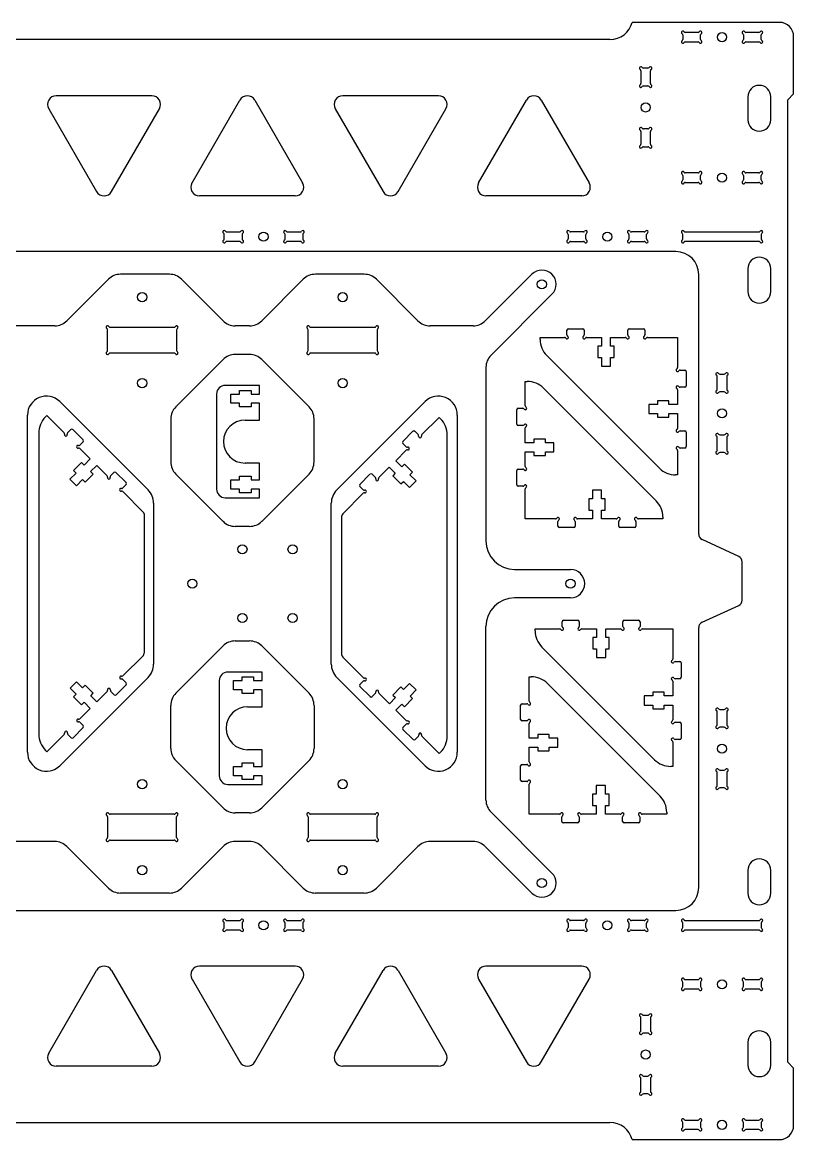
# Model space of a CAD drawing. Extents: x 0 to 1017, y 100 to 755.
# Drawn here: x 747.5 to 1016.7, y 362.9 to 752.9 of the extents above; entities that cross this region are included whole.
import ezdxf

# ---------------------------------------------------------------- set-up
doc = ezdxf.new("R2010")
doc.units = 0
doc.header["$MEASUREMENT"] = 0
doc.layers.add('WHITE', color=7, linetype='Continuous')

# ---------------------------------------------------------------- blocks, each defined once
blk = doc.blocks.new('A$C8085')
at = {"layer": 'WHITE', "linetype": 'Continuous'}
for p, q in [((15.008746, 39.200012), (3, 39.200012)), ((15.008746, 36.200012), (15.008746, 39.200012)), ((0, 36.200012), (0, 3)), ((5.008746, 33), (5.008746, 36.200012)), ((5.008746, 36.200012), (8.008746, 36.200012)), ((8.008746, 36.200012), (8.008746, 37.475006)), ((8.008746, 37.475006), (12.008774, 37.475006)), ((12.008774, 37.475006), (12.008774, 36.200012)), ((12.008774, 36.200012), (15.008746, 36.200012)), ((8.008746, 33), (5.008746, 33)), ((8.008746, 31.725006), (8.008746, 33)), ((12.008774, 31.725006), (8.008746, 31.725006)), ((15.008746, 33), (12.008774, 33)), ((12.008774, 33), (12.008774, 31.725006)), ((15.008746, 27.100006), (15.008746, 33)), ((9.909727, 27.100006), (15.008746, 27.100006)), ((15.008746, 12.100006), (9.909727, 12.100006)), ((15.008746, 6.200012), (15.008746, 12.100006)), ((5.008746, 3), (5.008746, 6.200012)), ((5.008746, 6.200012), (8.008746, 6.200012)), ((8.008746, 6.200012), (8.008746, 7.475006)), ((8.008746, 7.475006), (12.008774, 7.475006)), ((12.008774, 7.475006), (12.008774, 6.200012)), ((12.008774, 6.200012), (15.008746, 6.200012)), ((3, 0), (15.008746, 0)), ((8.008746, 3), (5.008746, 3)), ((8.008746, 1.725006), (8.008746, 3)), ((12.008774, 1.725006), (8.008746, 1.725006)), ((15.008746, 3), (12.008774, 3)), ((12.008774, 3), (12.008774, 1.725006)), ((15.008746, 0), (15.008746, 3))]:
    blk.add_line(p, q, dxfattribs=at)
for centre, radius, start, end in [((3, 36.200012), 3, 90, 180), ((9.909727, 19.600006), 7.5, 90, 270), ((3, 3), 3, 180, 270)]:
    blk.add_arc(centre, radius, start, end, dxfattribs=at)
blk = doc.blocks.new('A$C7774')
at = {"layer": 'WHITE', "linetype": 'Continuous'}
for p, q in [((9.899997, 51.000052), (14.899994, 51.000052)), ((31.099997, 51.000052), (36.099994, 51.000052)), ((0, 47.313709), (0, 48)), ((0, 48), (8.533976, 47.999997)), ((9.4, 48.866026), (9.399997, 50.500052)), ((15.399994, 50.500052), (15.399994, 48.866024)), ((16.266022, 48), (21.399994, 48)), ((21.399994, 48), (21.399994, 45.000028)), ((24.600006, 45.000028), (24.600006, 48)), ((24.600006, 48), (29.733976, 47.999997)), ((30.6, 48.866026), (30.599997, 50.500052)), ((36.599994, 50.500052), (36.599994, 48.866024)), ((37.466023, 48), (48, 48)), ((48, 48), (47.999997, 37.466021)), ((21.399994, 45.000028), (20.125, 45.000028)), ((20.125, 45.000028), (20.125, 41)), ((25.875, 45.000028), (24.600006, 45.000028)), ((25.875, 41), (25.875, 45.000028)), ((41.656855, 2.343144), (2.343146, 41.656855)), ((20.125, 41), (21.399994, 41)), ((21.399994, 41), (21.399994, 38)), ((24.600006, 38), (24.600006, 41)), ((24.600006, 41), (25.875, 41)), ((21.399994, 38), (24.600006, 38)), ((48.866026, 36.599998), (50.500052, 36.600001)), ((51.000052, 36.100001), (51.000052, 31.100003)), ((48, 29.733975), (48, 24.600005)), ((50.500052, 30.600003), (48.866024, 30.600003)), ((41, 24.600005), (38, 24.600005)), ((38, 24.600005), (38, 21.399994)), ((45.000028, 25.874999), (41, 25.874999)), ((41, 25.874999), (41, 24.600005)), ((45.000028, 24.600005), (45.000028, 25.874999)), ((48, 24.600005), (45.000028, 24.600005)), ((38, 21.399994), (41, 21.399994)), ((41, 21.399994), (41, 20.124999)), ((41, 20.124999), (45.000028, 20.124999)), ((45.000028, 20.124999), (45.000028, 21.399994)), ((45.000028, 21.399994), (48, 21.399994)), ((48, 21.399994), (47.999997, 16.266022)), ((48.866026, 15.399998), (50.500052, 15.400001)), ((51.000052, 14.900001), (51.000052, 9.900004)), ((48, 8.533976), (48, 0)), ((50.500052, 9.400004), (48.866024, 9.400004)), ((48, 0), (47.313709, 0))]:
    blk.add_line(p, q, dxfattribs=at)
for centre, radius, start, end in [((9.899997, 50.500052), 0.5, 90, 180), ((14.899994, 50.500052), 0.5, 0, 90), ((31.099997, 50.500052), 0.5, 90, 180), ((36.099994, 50.500052), 0.5, 0, 90), ((8, 47.313709), 8, 180, 224.999997), ((8.533976, 47.499997), 0.5, 30.000198, 90), ((9.4, 48), 0.5, 210.000198, 60), ((9.9, 48.866026), 0.5, 180, 240), ((15.399997, 48), 0.5, 120.000198, 330), ((14.899994, 48.866024), 0.5, 300.000198, 0), ((16.266022, 47.5), 0.5, 90, 150), ((29.733976, 47.499997), 0.5, 30.000198, 90), ((30.6, 48), 0.5, 210.000198, 60), ((31.1, 48.866026), 0.5, 180, 240), ((36.599997, 48), 0.5, 120.000198, 330), ((36.099994, 48.866024), 0.5, 300.000198, 0), ((37.466023, 47.5), 0.5, 90, 150), ((48, 36.599998), 0.5, 120.000198, 330), ((47.499997, 37.466021), 0.5, 300.000198, 0), ((48.866026, 36.099998), 0.5, 90, 150), ((50.500052, 36.100001), 0.5, 0, 90), ((48, 30.6), 0.5, 30.000198, 240), ((47.5, 29.733975), 0.5, 0, 60), ((48.866024, 31.100003), 0.5, 210.000198, 270), ((50.500052, 31.100003), 0.5, 270, 0), ((48, 15.399998), 0.5, 120.000198, 330), ((47.499997, 16.266022), 0.5, 300.000198, 0), ((48.866026, 14.899998), 0.5, 90, 150), ((50.500052, 14.900001), 0.5, 0, 90), ((48, 9.400001), 0.5, 30.000198, 240), ((47.5, 8.533976), 0.5, 0, 60), ((48.866024, 9.900004), 0.5, 210.000198, 270), ((50.500052, 9.900004), 0.5, 270, 0), ((47.313708, 8), 8, 225.000013, 270.000002)]:
    blk.add_arc(centre, radius, start, end, dxfattribs=at)
blk = doc.blocks.new('A$C7813')
at = {"layer": 'WHITE', "linetype": 'Continuous'}
for p, q in [((9.899997, 51.000052), (14.899994, 51.000052)), ((31.099997, 51.000052), (36.099994, 51.000052)), ((0, 47.313709), (0, 48)), ((0, 48), (8.533976, 47.999997)), ((9.4, 48.866026), (9.399997, 50.500052)), ((15.399994, 50.500052), (15.399994, 48.866024)), ((16.266022, 48), (21.399994, 48)), ((21.399994, 48), (21.399994, 45.000028)), ((24.600006, 45.000028), (24.600006, 48)), ((24.600006, 48), (29.733976, 47.999997)), ((30.6, 48.866026), (30.599997, 50.500052)), ((36.599994, 50.500052), (36.599994, 48.866024)), ((37.466023, 48), (48, 48)), ((48, 48), (47.999997, 37.466021)), ((21.399994, 45.000028), (20.125, 45.000028)), ((20.125, 45.000028), (20.125, 41)), ((25.875, 45.000028), (24.600006, 45.000028)), ((25.875, 41), (25.875, 45.000028)), ((41.656855, 2.343144), (2.343146, 41.656855)), ((20.125, 41), (21.399994, 41)), ((21.399994, 41), (21.399994, 38)), ((24.600006, 38), (24.600006, 41)), ((24.600006, 41), (25.875, 41)), ((21.399994, 38), (24.600006, 38)), ((48.866026, 36.599998), (50.500052, 36.600001)), ((51.000052, 36.100001), (51.000052, 31.100003)), ((48, 29.733975), (48, 24.600005)), ((50.500052, 30.600003), (48.866024, 30.600003)), ((41, 24.600005), (38, 24.600005)), ((38, 24.600005), (38, 21.399994)), ((45.000028, 25.874999), (41, 25.874999)), ((41, 25.874999), (41, 24.600005)), ((45.000028, 24.600005), (45.000028, 25.874999)), ((48, 24.600005), (45.000028, 24.600005)), ((38, 21.399994), (41, 21.399994)), ((41, 21.399994), (41, 20.124999)), ((41, 20.124999), (45.000028, 20.124999)), ((45.000028, 20.124999), (45.000028, 21.399994)), ((45.000028, 21.399994), (48, 21.399994)), ((48, 21.399994), (47.999997, 16.266022)), ((48.866026, 15.399998), (50.500052, 15.400001)), ((51.000052, 14.900001), (51.000052, 9.900004)), ((48, 8.533976), (48, 0)), ((50.500052, 9.400004), (48.866024, 9.400004)), ((48, 0), (47.313709, 0))]:
    blk.add_line(p, q, dxfattribs=at)
for centre, radius, start, end in [((9.899997, 50.500052), 0.5, 90, 180), ((14.899994, 50.500052), 0.5, 0, 90), ((31.099997, 50.500052), 0.5, 90, 180), ((36.099994, 50.500052), 0.5, 0, 90), ((8, 47.313709), 8, 180, 224.999997), ((8.533976, 47.499997), 0.5, 30.000198, 90), ((9.4, 48), 0.5, 210.000198, 60), ((9.9, 48.866026), 0.5, 180, 240), ((15.399997, 48), 0.5, 120.000198, 330), ((14.899994, 48.866024), 0.5, 300.000198, 0), ((16.266022, 47.5), 0.5, 90, 150), ((29.733976, 47.499997), 0.5, 30.000198, 90), ((30.6, 48), 0.5, 210.000198, 60), ((31.1, 48.866026), 0.5, 180, 240), ((36.599997, 48), 0.5, 120.000198, 330), ((36.099994, 48.866024), 0.5, 300.000198, 0), ((37.466023, 47.5), 0.5, 90, 150), ((48, 36.599998), 0.5, 120.000198, 330), ((47.499997, 37.466021), 0.5, 300.000198, 0), ((48.866026, 36.099998), 0.5, 90, 150), ((50.500052, 36.100001), 0.5, 0, 90), ((48, 30.6), 0.5, 30.000198, 240), ((47.5, 29.733975), 0.5, 0, 60), ((48.866024, 31.100003), 0.5, 210.000198, 270), ((50.500052, 31.100003), 0.5, 270, 0), ((48, 15.399998), 0.5, 120.000198, 330), ((47.499997, 16.266022), 0.5, 300.000198, 0), ((48.866026, 14.899998), 0.5, 90, 150), ((50.500052, 14.900001), 0.5, 0, 90), ((48, 9.400001), 0.5, 30.000198, 240), ((47.5, 8.533976), 0.5, 0, 60), ((48.866024, 9.900004), 0.5, 210.000198, 270), ((50.500052, 9.900004), 0.5, 270, 0), ((47.313708, 8), 8, 225.000013, 270.000002)]:
    blk.add_arc(centre, radius, start, end, dxfattribs=at)
blk = doc.blocks.new('A$C7911')
at = {"layer": 'WHITE', "linetype": 'Continuous'}
for p, q in [((3.000052, 42.466076), (3.000052, 51.000052)), ((3.000052, 51.000052), (3.686344, 51.000052)), ((9.343197, 48.656908), (48.656907, 9.343197)), ((0, 36.100051), (0, 41.100048)), ((0.5, 41.600048), (2.134029, 41.600048)), ((2.134027, 35.600054), (0.5, 35.600051)), ((3.000052, 29.600058), (3.000055, 34.73403)), ((6.000024, 29.600058), (3.000052, 29.600058)), ((10.000052, 30.875053), (6.000024, 30.875053)), ((6.000024, 30.875053), (6.000024, 29.600058)), ((10.000052, 29.600058), (10.000052, 30.875053)), ((13.000052, 29.600058), (10.000052, 29.600058)), ((13.000052, 26.400047), (13.000052, 29.600058)), ((3.000052, 21.266077), (3.000052, 26.400047)), ((3.000052, 26.400047), (6.000024, 26.400047)), ((6.000024, 26.400047), (6.000024, 25.125053)), ((6.000024, 25.125053), (10.000052, 25.125053)), ((10.000052, 25.125053), (10.000052, 26.400047)), ((10.000052, 26.400047), (13.000052, 26.400047)), ((0, 14.900051), (0, 19.900049)), ((0.5, 20.400049), (2.134029, 20.400049)), ((2.134027, 14.400054), (0.5, 14.400051)), ((3.000052, 3.000052), (3.000055, 13.534031)), ((29.600058, 13.000052), (26.400047, 13.000052)), ((26.400047, 13.000052), (26.400047, 10.000052)), ((29.600058, 10.000052), (29.600058, 13.000052)), ((26.400047, 10.000052), (25.125053, 10.000052)), ((25.125053, 10.000052), (25.125053, 6.000024)), ((30.875053, 10.000052), (29.600058, 10.000052)), ((30.875053, 6.000024), (30.875053, 10.000052)), ((25.125053, 6.000024), (26.400047, 6.000024)), ((26.400047, 6.000024), (26.400047, 3.000052)), ((29.600058, 3.000052), (29.600058, 6.000024)), ((29.600058, 6.000024), (30.875053, 6.000024)), ((13.53403, 3.000052), (3.000052, 3.000052)), ((14.400058, 0.5), (14.400058, 2.134028)), ((19.900056, 0), (14.900058, 0)), ((20.400053, 2.134027), (20.400056, 0.5)), ((26.400047, 3.000052), (21.266076, 3.000055)), ((34.73403, 3.000052), (29.600058, 3.000052)), ((35.600059, 0.5), (35.600059, 2.134028)), ((41.100056, 0), (36.100059, 0)), ((41.600053, 2.134027), (41.600056, 0.5)), ((51.000053, 3.000052), (42.466077, 3.000055)), ((51.000053, 3.686344), (51.000053, 3.000052))]:
    blk.add_line(p, q, dxfattribs=at)
for centre, radius, start, end in [((3.686344, 43.000052), 8, 45.000013, 90.000002), ((0.5, 41.100048), 0.5, 90, 180), ((2.134029, 41.100048), 0.5, 30.000198, 90), ((3.000052, 41.600051), 0.5, 210.000198, 60), ((3.500052, 42.466076), 0.5, 180, 240), ((0.5, 36.100051), 0.5, 180, 270), ((2.134027, 36.100054), 0.5, 270, 330), ((3.000052, 35.600054), 0.5, 300.000198, 150), ((3.500055, 34.73403), 0.5, 120.000198, 180), ((0.5, 19.900049), 0.5, 90, 180), ((2.134029, 19.900049), 0.5, 30.000198, 90), ((3.000052, 20.400052), 0.5, 210.000198, 60), ((3.500052, 21.266077), 0.5, 180, 240), ((0.5, 14.900051), 0.5, 180, 270), ((2.134027, 14.900054), 0.5, 270, 330), ((3.000052, 14.400054), 0.5, 300.000198, 150), ((3.500055, 13.534031), 0.5, 120.000198, 180), ((43.000053, 3.686343), 8, 0, 44.999997), ((13.53403, 3.500052), 0.5, 270, 330), ((14.400055, 3.000052), 0.5, 300.000198, 150), ((14.900058, 2.134028), 0.5, 120.000198, 180), ((14.900058, 0.5), 0.5, 180, 270), ((20.400053, 3.000052), 0.5, 30.000198, 240), ((19.900056, 0.5), 0.5, 270, 0), ((19.900053, 2.134027), 0.5, 0, 60), ((21.266076, 3.500055), 0.5, 210.000198, 270), ((34.73403, 3.500052), 0.5, 270, 330), ((35.600056, 3.000052), 0.5, 300.000198, 150), ((36.100059, 2.134028), 0.5, 120.000198, 180), ((36.100059, 0.5), 0.5, 180, 270), ((41.600053, 3.000052), 0.5, 30.000198, 240), ((41.100056, 0.5), 0.5, 270, 0), ((41.100053, 2.134027), 0.5, 0, 60), ((42.466077, 3.500055), 0.5, 210.000198, 270)]:
    blk.add_arc(centre, radius, start, end, dxfattribs=at)
blk = doc.blocks.new('A$C7764')
at = {"layer": 'WHITE', "linetype": 'Continuous'}
for p, q in [((3.000052, 42.466076), (3.000052, 51.000052)), ((3.000052, 51.000052), (3.686344, 51.000052)), ((9.343197, 48.656908), (48.656907, 9.343197)), ((0, 36.100051), (0, 41.100048)), ((0.5, 41.600048), (2.134029, 41.600048)), ((2.134027, 35.600054), (0.5, 35.600051)), ((3.000052, 29.600058), (3.000055, 34.73403)), ((6.000024, 29.600058), (3.000052, 29.600058)), ((10.000052, 30.875053), (6.000024, 30.875053)), ((6.000024, 30.875053), (6.000024, 29.600058)), ((10.000052, 29.600058), (10.000052, 30.875053)), ((13.000052, 29.600058), (10.000052, 29.600058)), ((13.000052, 26.400047), (13.000052, 29.600058)), ((3.000052, 21.266077), (3.000052, 26.400047)), ((3.000052, 26.400047), (6.000024, 26.400047)), ((6.000024, 26.400047), (6.000024, 25.125053)), ((6.000024, 25.125053), (10.000052, 25.125053)), ((10.000052, 25.125053), (10.000052, 26.400047)), ((10.000052, 26.400047), (13.000052, 26.400047)), ((0, 14.900051), (0, 19.900049)), ((0.5, 20.400049), (2.134029, 20.400049)), ((2.134027, 14.400054), (0.5, 14.400051)), ((3.000052, 3.000052), (3.000055, 13.534031)), ((29.600058, 13.000052), (26.400047, 13.000052)), ((26.400047, 13.000052), (26.400047, 10.000052)), ((29.600058, 10.000052), (29.600058, 13.000052)), ((26.400047, 10.000052), (25.125053, 10.000052)), ((25.125053, 10.000052), (25.125053, 6.000024)), ((30.875053, 10.000052), (29.600058, 10.000052)), ((30.875053, 6.000024), (30.875053, 10.000052)), ((25.125053, 6.000024), (26.400047, 6.000024)), ((26.400047, 6.000024), (26.400047, 3.000052)), ((29.600058, 3.000052), (29.600058, 6.000024)), ((29.600058, 6.000024), (30.875053, 6.000024)), ((13.53403, 3.000052), (3.000052, 3.000052)), ((14.400058, 0.5), (14.400058, 2.134028)), ((19.900056, 0), (14.900058, 0)), ((20.400053, 2.134027), (20.400056, 0.5)), ((26.400047, 3.000052), (21.266076, 3.000055)), ((34.73403, 3.000052), (29.600058, 3.000052)), ((35.600059, 0.5), (35.600059, 2.134028)), ((41.100056, 0), (36.100059, 0)), ((41.600053, 2.134027), (41.600056, 0.5)), ((51.000053, 3.000052), (42.466077, 3.000055)), ((51.000053, 3.686344), (51.000053, 3.000052))]:
    blk.add_line(p, q, dxfattribs=at)
for centre, radius, start, end in [((3.686344, 43.000052), 8, 45.000013, 90.000002), ((0.5, 41.100048), 0.5, 90, 180), ((2.134029, 41.100048), 0.5, 30.000198, 90), ((3.000052, 41.600051), 0.5, 210.000198, 60), ((3.500052, 42.466076), 0.5, 180, 240), ((0.5, 36.100051), 0.5, 180, 270), ((2.134027, 36.100054), 0.5, 270, 330), ((3.000052, 35.600054), 0.5, 300.000198, 150), ((3.500055, 34.73403), 0.5, 120.000198, 180), ((0.5, 19.900049), 0.5, 90, 180), ((2.134029, 19.900049), 0.5, 30.000198, 90), ((3.000052, 20.400052), 0.5, 210.000198, 60), ((3.500052, 21.266077), 0.5, 180, 240), ((0.5, 14.900051), 0.5, 180, 270), ((2.134027, 14.900054), 0.5, 270, 330), ((3.000052, 14.400054), 0.5, 300.000198, 150), ((3.500055, 13.534031), 0.5, 120.000198, 180), ((43.000053, 3.686343), 8, 0, 44.999997), ((13.53403, 3.500052), 0.5, 270, 330), ((14.400055, 3.000052), 0.5, 300.000198, 150), ((14.900058, 2.134028), 0.5, 120.000198, 180), ((14.900058, 0.5), 0.5, 180, 270), ((20.400053, 3.000052), 0.5, 30.000198, 240), ((19.900056, 0.5), 0.5, 270, 0), ((19.900053, 2.134027), 0.5, 0, 60), ((21.266076, 3.500055), 0.5, 210.000198, 270), ((34.73403, 3.500052), 0.5, 270, 330), ((35.600056, 3.000052), 0.5, 300.000198, 150), ((36.100059, 2.134028), 0.5, 120.000198, 180), ((36.100059, 0.5), 0.5, 180, 270), ((41.600053, 3.000052), 0.5, 30.000198, 240), ((41.100056, 0.5), 0.5, 270, 0), ((41.100053, 2.134027), 0.5, 0, 60), ((42.466077, 3.500055), 0.5, 210.000198, 270)]:
    blk.add_arc(centre, radius, start, end, dxfattribs=at)

msp = doc.modelspace()

# ---------------------------------------------------------------- linework, layer by layer
at = {"linetype": 'ByBlock'}
for p, q in [((753.21, 609.53), (753.25, 504.47)), ((895.79, 503.84), (895.76, 608.9)), ((789.99, 581.33), (790.01, 532.69)), ((859.01, 532.04), (859, 580.68)), ((909.29, 481.48), (909.29, 542.05))]:
    msp.add_line(p, q, dxfattribs=at)
for centre, radius, start, end in [((788.99, 581.3), 1, 1.3829, 45), ((860, 580.7), 1, 135, 181.3829), ((919.29, 542.05), 10, 90, 180), ((789.01, 532.67), 1, 315, 1.3829), ((860.01, 532.07), 1, 181.3829, 225)]:
    msp.add_arc(centre, radius, start, end, dxfattribs=at)
at = {"layer": 'WHITE', "linetype": 'Continuous'}
for p, q in [((1011.66, 752.93), (960.31, 752.93)), ((983.29, 749.4), (978.82, 749.4)), ((1004.49, 749.4), (1000.02, 749.4)), ((952.56, 746.93), (669.4, 746.93)), ((977.96, 748.53), (977.96, 746.96)), ((978.82, 746.1), (983.29, 746.1)), ((984.16, 746.96), (984.16, 748.53)), ((999.16, 748.53), (999.16, 746.96)), ((1000.02, 746.1), (1004.49, 746.1)), ((1005.36, 746.96), (1005.36, 748.53)), ((1016.66, 727.93), (1016.66, 747.93)), ((963.36, 736.06), (963.36, 731.59)), ((965.8, 736.93), (964.23, 736.93)), ((966.66, 731.59), (966.66, 736.06)), ((964.23, 730.73), (965.8, 730.73)), ((792.7, 727.28), (759.3, 727.28)), ((806.7, 696.86), (823.4, 725.78)), ((828.59, 725.78), (845.29, 696.86)), ((892.7, 727.28), (859.3, 727.28)), ((906.7, 696.86), (923.4, 725.78)), ((928.59, 725.78), (945.29, 696.86)), ((1000.66, 726.93), (1000.66, 718.93)), ((1008.66, 718.93), (1008.66, 726.93)), ((1014.66, 725.93), (1016.66, 727.93)), ((1014.66, 389.93), (1014.66, 725.93)), ((756.7, 722.78), (773.4, 693.86)), ((778.59, 693.86), (795.3, 722.78)), ((856.7, 722.78), (873.4, 693.86)), ((878.59, 693.86), (895.3, 722.78)), ((963.36, 714.86), (963.36, 710.39)), ((965.8, 715.73), (964.23, 715.73)), ((966.66, 710.39), (966.66, 714.86)), ((964.23, 709.53), (965.8, 709.53)), ((977.96, 699.49), (977.96, 697.92)), ((983.29, 700.36), (978.82, 700.36)), ((984.16, 697.92), (984.16, 699.49)), ((999.16, 699.49), (999.16, 697.92)), ((1004.49, 700.36), (1000.02, 700.36)), ((1005.36, 697.92), (1005.36, 699.49)), ((978.82, 697.06), (983.29, 697.06)), ((1000.02, 697.06), (1004.49, 697.06)), ((842.7, 692.36), (809.29, 692.36)), ((942.7, 692.36), (909.29, 692.36)), ((817.96, 677.32), (817.96, 678.89)), ((818.82, 679.75), (823.29, 679.75)), ((824.16, 678.89), (824.16, 677.32)), ((839.16, 677.32), (839.16, 678.89)), ((840.02, 679.75), (844.49, 679.75)), ((845.36, 678.89), (845.36, 677.32)), ((937.96, 678.89), (937.96, 677.32)), ((943.29, 679.75), (938.82, 679.75)), ((944.16, 677.32), (944.16, 678.89)), ((959.16, 678.89), (959.16, 677.32)), ((964.49, 679.75), (960.02, 679.75)), ((965.36, 677.32), (965.36, 678.89)), ((977.96, 677.32), (977.96, 678.89)), ((978.82, 679.75), (1004.49, 679.75)), ((1005.36, 678.89), (1005.36, 677.32)), ((823.29, 676.45), (818.82, 676.45)), ((844.49, 676.45), (840.02, 676.45)), ((938.82, 676.45), (943.29, 676.45)), ((960.02, 676.45), (964.49, 676.45)), ((1004.49, 676.45), (978.82, 676.45)), ((975.55, 672.93), (704.66, 672.93)), ((1000.66, 666.93), (1000.66, 658.93)), ((1008.66, 658.93), (1008.66, 666.93)), ((777.53, 663.24), (763.05, 648.75)), ((798.8, 665), (781.77, 665)), ((817.53, 648.75), (803.05, 663.24)), ((845.53, 663.24), (831.05, 648.75)), ((866.8, 665), (849.77, 665)), ((885.53, 648.75), (871.05, 663.24)), ((909.05, 648.75), (925.29, 665)), ((983.53, 574.26), (983.53, 664.93)), ((932.29, 658), (911.05, 636.75)), ((758.8, 647), (743.77, 647)), ((777.24, 638.36), (777.24, 645.63)), ((778.1, 646.5), (800.47, 646.5)), ((801.34, 645.63), (801.34, 638.36)), ((826.8, 647), (821.77, 647)), ((847.24, 638.36), (847.24, 645.63)), ((848.1, 646.5), (870.47, 646.5)), ((871.34, 645.63), (871.34, 638.36)), ((904.8, 647), (889.77, 647)), ((800.47, 637.5), (778.1, 637.5)), ((826.8, 637), (821.77, 637)), ((870.47, 637.5), (848.1, 637.5)), ((817.53, 635.24), (801.05, 618.75)), ((847.53, 618.75), (831.05, 635.24)), ((909.29, 632.51), (909.29, 571.95)), ((990.01, 624.82), (990.01, 629.29)), ((990.87, 630.15), (992.44, 630.15)), ((993.31, 629.29), (993.31, 624.82)), ((760.56, 620.53), (791.36, 589.73)), ((857.22, 589.73), (888.02, 620.53)), ((992.44, 623.95), (990.87, 623.95)), ((749.29, 498.13), (749.29, 615.86)), ((755.56, 615.18), (756.04, 615.67)), ((756.04, 615.67), (762.08, 609.63)), ((799.29, 614.51), (799.29, 599.48)), ((849.29, 599.48), (849.29, 614.51)), ((886.89, 609.01), (892.93, 615.05)), ((892.93, 615.05), (893.41, 614.56)), ((899.29, 615.86), (899.29, 498.13)), ((763.3, 609.63), (764.46, 610.79)), ((765.16, 610.79), (768.7, 607.25)), ((880.27, 606.63), (883.8, 610.17)), ((884.51, 610.17), (885.67, 609.01)), ((990.87, 608.95), (992.44, 608.95)), ((768.7, 606.55), (767.54, 605.39)), ((881.42, 604.77), (880.27, 605.92)), ((990.01, 603.62), (990.01, 608.09)), ((993.31, 608.09), (993.31, 603.62)), ((767.54, 604.17), (771.17, 600.54)), ((877.79, 599.91), (881.42, 603.54)), ((992.44, 602.75), (990.87, 602.75)), ((768.15, 599.32), (765.32, 596.49)), ((769.05, 598.41), (768.15, 599.32)), ((771.17, 600.54), (769.05, 598.41)), ((771.32, 596.15), (773.44, 598.27)), ((773.44, 598.27), (777.07, 594.64)), ((871.9, 594.02), (875.53, 597.65)), ((875.53, 597.65), (877.65, 595.53)), ((879.92, 597.79), (877.79, 599.91)), ((880.82, 598.69), (879.92, 597.79)), ((883.65, 595.86), (880.82, 598.69)), ((766.23, 595.59), (764.1, 593.46)), ((764.1, 593.46), (766.37, 591.2)), ((765.32, 596.49), (766.23, 595.59)), ((766.37, 591.2), (768.49, 593.32)), ((768.49, 593.32), (769.39, 592.42)), ((769.39, 592.42), (772.22, 595.25)), ((772.22, 595.25), (771.32, 596.15)), ((778.29, 594.64), (779.45, 595.8)), ((780.16, 595.8), (783.69, 592.26)), ((817.53, 578.75), (801.05, 595.24)), ((847.53, 595.24), (831.05, 578.75)), ((865.28, 591.64), (868.81, 595.18)), ((869.52, 595.18), (870.68, 594.02)), ((877.65, 595.53), (876.75, 594.63)), ((876.75, 594.63), (879.58, 591.8)), ((882.6, 590.58), (884.87, 592.84)), ((882.74, 594.96), (883.65, 595.86)), ((884.87, 592.84), (882.74, 594.96)), ((783.69, 591.56), (782.54, 590.4)), ((782.54, 589.18), (789.7, 582.01)), ((866.43, 589.78), (865.28, 590.93)), ((879.58, 591.8), (880.48, 592.7)), ((880.48, 592.7), (882.6, 590.58)), ((793.29, 585.06), (793.29, 528.93)), ((855.29, 528.93), (855.29, 585.06)), ((859.29, 581.41), (866.43, 588.55)), ((826.8, 577), (821.77, 577)), ((997.5, 566.47), (984.69, 572.44)), ((919.29, 561.95), (938.79, 561.95)), ((998.66, 551.21), (998.66, 564.65)), ((938.79, 552.05), (919.29, 552.05)), ((984.7, 543.52), (997.49, 549.39)), ((983.53, 450.93), (983.53, 541.7)), ((801.05, 518.75), (817.53, 535.24)), ((821.77, 537), (826.8, 537)), ((831.05, 535.24), (847.53, 518.75)), ((789.72, 531.96), (782.57, 524.82)), ((866.47, 524.19), (859.3, 531.36)), ((791.36, 524.26), (760.56, 493.46)), ((766.4, 522.79), (764.14, 520.53)), ((768.52, 520.67), (766.4, 522.79)), ((782.57, 523.59), (783.73, 522.44)), ((888.02, 493.46), (857.22, 524.26)), ((865.31, 521.81), (866.47, 522.97)), ((764.14, 520.53), (766.26, 518.41)), ((769.42, 521.57), (768.52, 520.67)), ((772.25, 518.74), (769.42, 521.57)), ((771.35, 517.84), (772.25, 518.74)), ((777.1, 519.35), (773.47, 515.72)), ((779.48, 518.19), (778.33, 519.35)), ((783.73, 521.73), (780.19, 518.19)), ((868.85, 517.57), (865.31, 521.11)), ((870.71, 518.73), (869.56, 517.57)), ((875.57, 515.1), (871.94, 518.73)), ((879.62, 520.95), (876.79, 518.12)), ((880.52, 520.05), (879.62, 520.95)), ((882.64, 522.17), (880.52, 520.05)), ((884.9, 519.9), (882.64, 522.17)), ((882.78, 517.78), (884.9, 519.9)), ((766.26, 518.41), (765.36, 517.5)), ((765.36, 517.5), (768.19, 514.68)), ((768.19, 514.68), (769.09, 515.58)), ((769.09, 515.58), (771.21, 513.46)), ((773.47, 515.72), (771.35, 517.84)), ((877.69, 517.22), (875.57, 515.1)), ((876.79, 518.12), (877.69, 517.22)), ((877.83, 512.83), (879.95, 514.95)), ((879.95, 514.95), (880.85, 514.05)), ((880.85, 514.05), (883.68, 516.88)), ((883.68, 516.88), (882.78, 517.78)), ((771.21, 513.46), (767.58, 509.83)), ((799.29, 499.48), (799.29, 514.51)), ((849.29, 514.51), (849.29, 499.48)), ((881.46, 509.2), (877.83, 512.83)), ((990.01, 507.77), (990.01, 512.24)), ((990.87, 513.1), (992.44, 513.1)), ((993.31, 512.24), (993.31, 507.77)), ((767.58, 508.6), (768.74, 507.45)), ((880.3, 506.82), (881.46, 507.98)), ((762.11, 504.36), (756.08, 498.32)), ((764.49, 503.2), (763.34, 504.36)), ((768.74, 506.74), (765.2, 503.2)), ((883.84, 502.58), (880.3, 506.12)), ((885.7, 503.74), (884.55, 502.58)), ((892.96, 497.7), (886.93, 503.74)), ((992.44, 506.9), (990.87, 506.9)), ((756.08, 498.32), (755.59, 498.81)), ((893.45, 498.19), (892.96, 497.7)), ((817.53, 478.75), (801.05, 495.24)), ((847.53, 495.24), (831.05, 478.75)), ((990.87, 491.9), (992.44, 491.9)), ((990.01, 486.57), (990.01, 491.04)), ((993.31, 491.04), (993.31, 486.57)), ((992.44, 485.7), (990.87, 485.7)), ((800.47, 476.5), (778.1, 476.5)), ((826.8, 477), (821.77, 477)), ((870.47, 476.5), (848.1, 476.5)), ((911.05, 477.24), (932.29, 456)), ((777.24, 475.63), (777.24, 468.36)), ((801.34, 468.36), (801.34, 475.63)), ((847.24, 475.63), (847.24, 468.36)), ((871.34, 468.36), (871.34, 475.63)), ((758.8, 467), (743.77, 467)), ((777.53, 450.75), (763.05, 465.24)), ((778.1, 467.5), (800.47, 467.5)), ((817.53, 465.24), (803.05, 450.75)), ((826.8, 467), (821.77, 467)), ((845.53, 450.75), (831.05, 465.24)), ((848.1, 467.5), (870.47, 467.5)), ((885.53, 465.24), (871.05, 450.75)), ((904.8, 467), (889.77, 467)), ((925.29, 449), (909.05, 465.24)), ((1000.66, 456.93), (1000.66, 448.93)), ((1008.66, 448.93), (1008.66, 456.93)), ((798.8, 449), (781.77, 449)), ((866.8, 449), (849.77, 449)), ((704.66, 442.93), (975.55, 442.93)), ((817.96, 436.97), (817.96, 438.54)), ((818.82, 439.4), (823.29, 439.4)), ((824.16, 438.54), (824.16, 436.97)), ((839.16, 436.97), (839.16, 438.54)), ((840.02, 439.4), (844.49, 439.4)), ((845.36, 438.54), (845.36, 436.97)), ((937.96, 438.54), (937.96, 436.97)), ((943.29, 439.4), (938.82, 439.4)), ((944.16, 436.97), (944.16, 438.54)), ((959.16, 438.54), (959.16, 436.97)), ((964.49, 439.4), (960.02, 439.4)), ((965.36, 436.97), (965.36, 438.54)), ((977.96, 436.97), (977.96, 438.54)), ((978.82, 439.4), (1004.49, 439.4)), ((1005.36, 438.54), (1005.36, 436.97)), ((823.29, 436.1), (818.82, 436.1)), ((844.49, 436.1), (840.02, 436.1)), ((938.82, 436.1), (943.29, 436.1)), ((960.02, 436.1), (964.49, 436.1)), ((1004.49, 436.1), (978.82, 436.1)), ((756.7, 393.07), (773.4, 422)), ((778.59, 422), (795.3, 393.07)), ((842.7, 423.5), (809.29, 423.5)), ((856.7, 393.07), (873.4, 422)), ((878.59, 422), (895.3, 393.07)), ((942.7, 423.5), (909.29, 423.5)), ((806.7, 419), (823.4, 390.07)), ((828.59, 390.07), (845.29, 419)), ((906.7, 419), (923.4, 390.07)), ((928.59, 390.07), (945.29, 419)), ((977.96, 416.36), (977.96, 417.93)), ((978.82, 418.8), (983.29, 418.8)), ((984.16, 417.93), (984.16, 416.36)), ((999.16, 416.36), (999.16, 417.93)), ((1000.02, 418.8), (1004.49, 418.8)), ((1005.36, 417.93), (1005.36, 416.36)), ((983.29, 415.5), (978.82, 415.5)), ((1004.49, 415.5), (1000.02, 415.5)), ((964.23, 406.33), (965.8, 406.33)), ((963.36, 400.99), (963.36, 405.46)), ((966.66, 405.46), (966.66, 400.99)), ((965.8, 400.13), (964.23, 400.13)), ((1000.66, 396.93), (1000.66, 388.93)), ((1008.66, 388.93), (1008.66, 396.93)), ((792.7, 388.57), (759.3, 388.57)), ((892.7, 388.57), (859.3, 388.57)), ((1016.66, 387.93), (1014.66, 389.93)), ((1016.66, 367.93), (1016.66, 387.93)), ((963.36, 379.79), (963.36, 384.26)), ((964.23, 385.13), (965.8, 385.13)), ((966.66, 384.26), (966.66, 379.79)), ((965.8, 378.93), (964.23, 378.93)), ((669.4, 368.93), (952.56, 368.93)), ((977.96, 367.32), (977.96, 368.89)), ((978.82, 369.76), (983.29, 369.76)), ((984.16, 368.89), (984.16, 367.32)), ((999.16, 367.32), (999.16, 368.89)), ((1000.02, 369.76), (1004.49, 369.76)), ((1005.36, 368.89), (1005.36, 367.32)), ((960.31, 362.93), (1011.66, 362.93)), ((983.29, 366.46), (978.82, 366.46)), ((1004.49, 366.46), (1000.02, 366.46))]:
    msp.add_line(p, q, dxfattribs=at)
for centre in [(991.66, 747.75), (965.01, 723.23), (991.66, 698.71), (831.66, 678.1), (951.66, 678.1), (928.79, 661.5), (789.29, 657), (859.29, 657), (789.29, 627), (859.29, 627), (991.66, 616.45), (824.29, 569), (841.79, 569), (806.79, 557), (938.79, 557), (824.29, 545), (841.79, 545), (991.66, 499.4), (789.29, 487), (859.29, 487), (789.29, 457), (859.29, 457), (928.79, 452.5), (831.66, 437.75), (951.66, 437.75), (991.66, 417.15), (965.01, 392.63), (991.66, 368.11)]:
    msp.add_circle(centre, 1.6, dxfattribs=at)
for centre, radius, start, end in [((952.56, 754.93), 8, 270, 345.5224), ((1011.66, 747.93), 5, 360, 90), ((977.96, 749.4), 0.5, 30, 239.9998), ((977.46, 748.53), 0.5, 0, 59.9998), ((978.82, 749.9), 0.5, 210, 270), ((983.29, 749.9), 0.5, 270, 329.9998), ((984.16, 749.4), 0.5, 300, 149.9998), ((984.66, 748.53), 0.5, 120, 180), ((999.16, 749.4), 0.5, 30, 239.9998), ((998.66, 748.53), 0.5, 0, 59.9998), ((1000.02, 749.9), 0.5, 210, 270), ((1004.49, 749.9), 0.5, 270, 329.9998), ((1005.36, 749.4), 0.5, 300, 149.9998), ((1005.86, 748.53), 0.5, 120, 180), ((977.96, 746.1), 0.5, 120, 329.9998), ((977.46, 746.96), 0.5, 300, 0), ((978.82, 745.6), 0.5, 90, 149.9998), ((983.29, 745.6), 0.5, 30, 90), ((984.16, 746.1), 0.5, 210, 59.9998), ((984.66, 746.96), 0.5, 180, 239.9998), ((999.16, 746.1), 0.5, 120, 329.9998), ((998.66, 746.96), 0.5, 300, 0), ((1000.02, 745.6), 0.5, 90, 149.9998), ((1004.49, 745.6), 0.5, 30, 90), ((1005.36, 746.1), 0.5, 210, 59.9998), ((1005.86, 746.96), 0.5, 180, 239.9998), ((963.36, 736.93), 0.5, 30, 239.9998), ((964.23, 737.43), 0.5, 210, 270), ((965.8, 737.43), 0.5, 270, 329.9998), ((966.66, 736.93), 0.5, 300, 149.9998), ((962.86, 736.06), 0.5, 0, 59.9998), ((967.16, 736.06), 0.5, 120, 180), ((963.36, 730.73), 0.5, 120, 329.9998), ((962.86, 731.59), 0.5, 300, 0), ((964.23, 730.23), 0.5, 90, 149.9998), ((965.8, 730.23), 0.5, 30, 90), ((966.66, 730.73), 0.5, 210, 59.9998), ((967.16, 731.59), 0.5, 180, 239.9998), ((1004.66, 726.93), 4, 360, 180), ((759.3, 724.28), 3, 90, 210), ((792.7, 724.28), 3, 330, 90), ((826, 724.28), 3, 30, 150), ((859.3, 724.28), 3, 90, 210), ((892.7, 724.28), 3, 330, 90), ((926, 724.28), 3, 30, 150), ((1004.66, 718.93), 4, 180, 360), ((963.36, 715.73), 0.5, 30, 239.9998), ((962.86, 714.86), 0.5, 0, 59.9998), ((964.23, 716.23), 0.5, 210, 270), ((965.8, 716.23), 0.5, 270, 329.9998), ((966.66, 715.73), 0.5, 300, 149.9998), ((967.16, 714.86), 0.5, 120, 180), ((963.36, 709.53), 0.5, 120, 329.9998), ((962.86, 710.39), 0.5, 300, 0), ((966.66, 709.53), 0.5, 210, 59.9998), ((967.16, 710.39), 0.5, 180, 239.9998), ((964.23, 709.03), 0.5, 90, 149.9998), ((965.8, 709.03), 0.5, 30, 90), ((977.96, 700.36), 0.5, 30, 239.9998), ((977.46, 699.49), 0.5, 0, 59.9998), ((978.82, 700.86), 0.5, 210, 270), ((983.29, 700.86), 0.5, 270, 329.9998), ((984.16, 700.36), 0.5, 300, 149.9998), ((984.66, 699.49), 0.5, 120, 180), ((999.16, 700.36), 0.5, 30, 239.9998), ((998.66, 699.49), 0.5, 0, 59.9998), ((1000.02, 700.86), 0.5, 210, 270), ((1004.49, 700.86), 0.5, 270, 329.9998), ((1005.36, 700.36), 0.5, 300, 149.9998), ((1005.86, 699.49), 0.5, 120, 180), ((809.29, 695.36), 3, 150, 270), ((842.7, 695.36), 3, 270, 30), ((909.29, 695.36), 3, 150, 270), ((942.7, 695.36), 3, 270, 30), ((977.96, 697.06), 0.5, 120, 329.9998), ((977.46, 697.92), 0.5, 300, 0), ((978.82, 696.56), 0.5, 90, 149.9998), ((983.29, 696.56), 0.5, 30, 90), ((984.16, 697.06), 0.5, 210, 59.9998), ((984.66, 697.92), 0.5, 180, 239.9998), ((999.16, 697.06), 0.5, 120, 329.9998), ((998.66, 697.92), 0.5, 300, 0), ((1000.02, 696.56), 0.5, 90, 149.9998), ((1004.49, 696.56), 0.5, 30, 90), ((1005.36, 697.06), 0.5, 210, 59.9998), ((1005.86, 697.92), 0.5, 180, 239.9998), ((776, 695.36), 3, 210, 330), ((876, 695.36), 3, 210, 330), ((817.96, 679.75), 0.5, 30.0002, 240), ((817.46, 678.89), 0.5, 0, 60), ((818.82, 680.25), 0.5, 210.0002, 270), ((823.29, 680.25), 0.5, 270, 330), ((824.16, 679.75), 0.5, 300.0002, 150), ((824.66, 678.89), 0.5, 120.0002, 180), ((839.16, 679.75), 0.5, 30.0002, 240), ((838.66, 678.89), 0.5, 0, 60), ((840.02, 680.25), 0.5, 210.0002, 270), ((844.49, 680.25), 0.5, 270, 330), ((845.36, 679.75), 0.5, 300.0002, 150), ((845.86, 678.89), 0.5, 120.0002, 180), ((937.96, 679.75), 0.5, 30, 239.9998), ((937.46, 678.89), 0.5, 0, 59.9998), ((938.82, 680.25), 0.5, 210, 270), ((943.29, 680.25), 0.5, 270, 329.9998), ((944.16, 679.75), 0.5, 300, 149.9998), ((944.66, 678.89), 0.5, 120, 180), ((959.16, 679.75), 0.5, 30, 239.9998), ((958.66, 678.89), 0.5, 0, 59.9998), ((960.02, 680.25), 0.5, 210, 270), ((964.49, 680.25), 0.5, 270, 329.9998), ((965.36, 679.75), 0.5, 300, 149.9998), ((965.86, 678.89), 0.5, 120, 180), ((977.96, 679.75), 0.5, 30.0002, 240), ((977.46, 678.89), 0.5, 0, 60), ((978.82, 680.25), 0.5, 210.0002, 270), ((1004.49, 680.25), 0.5, 270, 330), ((1005.36, 679.75), 0.5, 300.0002, 150), ((1005.86, 678.89), 0.5, 120.0002, 180), ((817.96, 676.45), 0.5, 120.0002, 330), ((817.46, 677.32), 0.5, 300.0002, 0), ((818.82, 675.95), 0.5, 90, 150), ((823.29, 675.95), 0.5, 30.0002, 90), ((824.16, 676.45), 0.5, 210.0002, 60), ((824.66, 677.32), 0.5, 180, 240), ((839.16, 676.45), 0.5, 120.0002, 330), ((838.66, 677.32), 0.5, 300.0002, 0), ((840.02, 675.95), 0.5, 90, 150), ((844.49, 675.95), 0.5, 30.0002, 90), ((845.36, 676.45), 0.5, 210.0002, 60), ((845.86, 677.32), 0.5, 180, 240), ((937.96, 676.45), 0.5, 120, 329.9998), ((937.46, 677.32), 0.5, 300, 0), ((938.82, 675.95), 0.5, 90, 149.9998), ((943.29, 675.95), 0.5, 30, 90), ((944.16, 676.45), 0.5, 210, 59.9998), ((944.66, 677.32), 0.5, 180, 239.9998), ((959.16, 676.45), 0.5, 120, 329.9998), ((958.66, 677.32), 0.5, 300, 0), ((960.02, 675.95), 0.5, 90, 149.9998), ((964.49, 675.95), 0.5, 30, 90), ((965.36, 676.45), 0.5, 210, 59.9998), ((965.86, 677.32), 0.5, 180, 239.9998), ((977.96, 676.45), 0.5, 120.0002, 330), ((977.46, 677.32), 0.5, 300.0002, 0), ((978.82, 675.95), 0.5, 90, 150), ((1004.49, 675.95), 0.5, 30.0002, 90), ((1005.36, 676.45), 0.5, 210.0002, 60), ((1005.86, 677.32), 0.5, 180, 240), ((975.53, 664.93), 8, 359.9998, 89.8625), ((1004.66, 666.93), 4, 360, 180), ((781.77, 659), 6, 90, 134.9999), ((798.8, 659), 6, 45, 89.9999), ((849.77, 659), 6, 90, 134.9999), ((866.8, 659), 6, 45, 89.9999), ((928.79, 661.5), 4.95, 315.0001, 134.9999), ((1004.66, 658.93), 4, 180, 360), ((758.8, 653), 6, 269.9999, 314.9999), ((821.77, 653), 6, 225, 270), ((826.8, 653), 6, 270, 314.9999), ((889.77, 653), 6, 225, 270), ((904.8, 653), 6, 270, 315), ((777.24, 646.5), 0.5, 30.0002, 240), ((776.74, 645.63), 0.5, 360, 60), ((778.1, 647), 0.5, 210.0002, 270), ((800.47, 647), 0.5, 270, 329.9998), ((801.34, 646.5), 0.5, 300, 149.9998), ((801.84, 645.63), 0.5, 120, 180), ((847.24, 646.5), 0.5, 30.0002, 240), ((846.74, 645.63), 0.5, 360, 60), ((848.1, 647), 0.5, 210.0002, 270), ((870.47, 647), 0.5, 270, 329.9998), ((871.34, 646.5), 0.5, 300, 149.9998), ((871.84, 645.63), 0.5, 120, 180), ((777.24, 637.5), 0.5, 120.0002, 330), ((776.74, 638.36), 0.5, 300.0002, 360), ((778.1, 637), 0.5, 90, 150), ((800.47, 637), 0.5, 30, 90), ((801.34, 637.5), 0.5, 210, 59.9998), ((801.84, 638.36), 0.5, 180, 239.9998), ((821.77, 631), 6, 90, 135), ((826.8, 631), 6, 44.9999, 90), ((847.24, 637.5), 0.5, 120.0002, 330), ((846.74, 638.36), 0.5, 300.0002, 360), ((848.1, 637), 0.5, 90, 150), ((870.47, 637), 0.5, 30, 90), ((871.34, 637.5), 0.5, 210, 59.9998), ((871.84, 638.36), 0.5, 180, 239.9998), ((915.29, 632.51), 6, 135, 180), ((990.01, 630.15), 0.5, 30.0002, 240), ((989.51, 629.29), 0.5, 0, 60), ((990.87, 630.65), 0.5, 210.0002, 270), ((992.44, 630.65), 0.5, 270, 330), ((993.31, 630.15), 0.5, 300.0002, 150), ((993.81, 629.29), 0.5, 120.0002, 180), ((990.01, 623.95), 0.5, 120.0002, 330), ((989.51, 624.82), 0.5, 300.0002, 0), ((993.31, 623.95), 0.5, 210.0002, 60), ((993.81, 624.82), 0.5, 180, 240), ((755.89, 615.86), 6.6, 45, 180), ((892.69, 615.86), 6.6, 0, 135), ((990.87, 623.45), 0.5, 90, 150), ((992.44, 623.45), 0.5, 30.0002, 90), ((805.29, 614.51), 6, 135, 179.9999), ((843.29, 614.51), 6, 360, 45), ((761.21, 609.53), 8, 135, 180), ((887.76, 608.9), 8, 0, 45), ((761.72, 609.28), 0.5, 345.0002, 45), ((762.69, 609.02), 0.5, 165.0002, 15), ((763.66, 609.28), 0.5, 135, 195), ((764.81, 610.44), 0.5, 45, 135), ((884.16, 609.81), 0.5, 45, 135), ((885.31, 608.66), 0.5, 345.0002, 45), ((886.28, 608.4), 0.5, 165.0002, 15), ((887.25, 608.66), 0.5, 135, 195), ((990.01, 608.95), 0.5, 30.0002, 240), ((989.51, 608.09), 0.5, 0, 60), ((990.87, 609.45), 0.5, 210.0002, 270), ((992.44, 609.45), 0.5, 270, 330), ((993.31, 608.95), 0.5, 300.0002, 150), ((993.81, 608.09), 0.5, 120.0002, 180), ((766.93, 604.78), 0.5, 75.0002, 285), ((767.19, 605.74), 0.5, 255.0002, 315), ((768.35, 606.9), 0.5, 315, 45), ((880.62, 606.28), 0.5, 135, 225), ((881.78, 605.12), 0.5, 225, 285), ((882.04, 604.16), 0.5, 255.0002, 105), ((767.19, 603.81), 0.5, 45, 105), ((881.78, 603.19), 0.5, 75.0002, 135), ((990.01, 602.75), 0.5, 120.0002, 330), ((989.51, 603.62), 0.5, 300.0002, 0), ((990.87, 602.25), 0.5, 90, 150), ((992.44, 602.25), 0.5, 30.0002, 90), ((993.31, 602.75), 0.5, 210.0002, 60), ((993.81, 603.62), 0.5, 180, 240), ((805.29, 599.48), 6, 180, 225), ((843.29, 599.48), 6, 315, 0), ((776.71, 594.29), 0.5, 345.0002, 45), ((777.68, 594.03), 0.5, 165.0002, 15), ((778.65, 594.29), 0.5, 135, 195), ((779.8, 595.44), 0.5, 45, 135), ((869.17, 594.82), 0.5, 45, 135), ((870.32, 593.67), 0.5, 345.0002, 45), ((871.29, 593.41), 0.5, 165.0002, 15), ((872.26, 593.67), 0.5, 135, 195), ((781.92, 589.79), 0.5, 75.0002, 285), ((782.18, 590.75), 0.5, 255.0002, 315), ((782.18, 588.82), 0.5, 45, 105), ((783.34, 591.91), 0.5, 315, 45), ((786.69, 585.06), 6.6, 360, 45), ((861.89, 585.06), 6.6, 135, 180), ((865.63, 591.29), 0.5, 135, 225), ((866.79, 590.13), 0.5, 225, 285), ((867.05, 589.17), 0.5, 255.0002, 105), ((866.79, 588.2), 0.5, 75.0002, 135), ((821.77, 583), 6, 225, 270), ((826.8, 583), 6, 270, 315), ((985.53, 574.26), 2, 180, 244.9979), ((919.29, 571.95), 10, 180, 270), ((996.66, 564.65), 2, 0, 64.9979), ((938.79, 557), 4.95, 270.0001, 89.9999), ((996.66, 551.21), 2, 294.6694, 0), ((985.53, 541.7), 2, 114.6694, 180), ((821.77, 531), 6, 90, 135), ((826.8, 531), 6, 45, 90), ((786.69, 528.93), 6.6, 315, 0), ((861.89, 528.93), 6.6, 180, 225), ((781.96, 524.2), 0.5, 75.0002, 285), ((782.22, 525.17), 0.5, 255.0002, 315), ((782.22, 523.24), 0.5, 45, 105), ((866.82, 524.55), 0.5, 225, 285), ((866.82, 522.61), 0.5, 75.0002, 135), ((867.08, 523.58), 0.5, 255.0002, 105), ((776.75, 519.7), 0.5, 315, 15), ((777.72, 519.96), 0.5, 345.0002, 195), ((778.68, 519.7), 0.5, 165.0002, 225), ((783.37, 522.08), 0.5, 315, 45), ((805.29, 514.51), 6, 135, 180), ((843.29, 514.51), 6, 360, 45), ((865.67, 521.46), 0.5, 135, 225), ((870.36, 519.08), 0.5, 315, 15), ((871.32, 519.34), 0.5, 345.0002, 195), ((872.29, 519.08), 0.5, 165.0002, 225), ((779.84, 518.55), 0.5, 225, 315), ((869.2, 517.92), 0.5, 225, 315), ((990.01, 513.1), 0.5, 30.0002, 240), ((989.51, 512.24), 0.5, 0, 60), ((990.87, 513.6), 0.5, 210.0002, 270), ((992.44, 513.6), 0.5, 270, 330), ((993.31, 513.1), 0.5, 300.0002, 150), ((993.81, 512.24), 0.5, 120.0002, 180), ((766.97, 509.21), 0.5, 75.0002, 285), ((767.23, 510.18), 0.5, 255.0002, 315), ((767.23, 508.25), 0.5, 45, 105), ((768.38, 507.09), 0.5, 315, 45), ((881.81, 509.56), 0.5, 225, 285), ((881.81, 507.62), 0.5, 75.0002, 135), ((882.07, 508.59), 0.5, 255.0002, 105), ((990.01, 506.9), 0.5, 120.0002, 330), ((989.51, 507.77), 0.5, 300.0002, 0), ((993.31, 506.9), 0.5, 210.0002, 60), ((993.81, 507.77), 0.5, 180, 240), ((761.25, 504.47), 8, 180, 225), ((761.76, 504.71), 0.5, 315, 15), ((762.73, 504.97), 0.5, 345.0002, 195), ((763.69, 504.71), 0.5, 165.0002, 225), ((764.85, 503.56), 0.5, 225, 315), ((880.66, 506.47), 0.5, 135, 225), ((885.35, 504.09), 0.5, 315, 15), ((886.32, 504.35), 0.5, 345.0002, 195), ((887.28, 504.09), 0.5, 165.0002, 225), ((887.79, 503.84), 8, 315, 360), ((990.87, 506.4), 0.5, 90, 150), ((992.44, 506.4), 0.5, 30.0002, 90), ((805.29, 499.48), 6, 180, 225), ((843.29, 499.48), 6, 315, 360), ((884.19, 502.93), 0.5, 225, 315), ((755.89, 498.13), 6.6, 180, 315), ((892.69, 498.13), 6.6, 225, 360), ((990.01, 491.9), 0.5, 30.0002, 240), ((989.51, 491.04), 0.5, 0, 60), ((990.87, 492.4), 0.5, 210.0002, 270), ((992.44, 492.4), 0.5, 270, 330), ((993.31, 491.9), 0.5, 300.0002, 150), ((993.81, 491.04), 0.5, 120.0002, 180), ((990.01, 485.7), 0.5, 120.0002, 330), ((989.51, 486.57), 0.5, 300.0002, 0), ((990.87, 485.2), 0.5, 90, 150), ((992.44, 485.2), 0.5, 30.0002, 90), ((993.31, 485.7), 0.5, 210.0002, 60), ((993.81, 486.57), 0.5, 180, 240), ((915.29, 481.48), 6, 180, 225), ((777.24, 476.5), 0.5, 30, 239.9998), ((776.74, 475.63), 0.5, 0, 59.9998), ((778.1, 477), 0.5, 210, 270), ((800.47, 477), 0.5, 270, 330), ((801.34, 476.5), 0.5, 300.0002, 150), ((801.84, 475.63), 0.5, 120.0002, 180), ((821.77, 483), 6, 225, 270), ((826.8, 483), 6, 270, 315), ((847.24, 476.5), 0.5, 30, 239.9998), ((846.74, 475.63), 0.5, 0, 59.9998), ((848.1, 477), 0.5, 210, 270), ((870.47, 477), 0.5, 270, 330), ((871.34, 476.5), 0.5, 300.0002, 150), ((871.84, 475.63), 0.5, 120.0002, 180), ((776.74, 468.36), 0.5, 300, 0), ((801.84, 468.36), 0.5, 180, 240), ((846.74, 468.36), 0.5, 300, 0), ((871.84, 468.36), 0.5, 180, 240), ((758.8, 461), 6, 45, 90), ((777.24, 467.5), 0.5, 120, 329.9998), ((778.1, 467), 0.5, 90, 149.9998), ((800.47, 467), 0.5, 30.0002, 90), ((801.34, 467.5), 0.5, 210.0002, 60), ((821.77, 461), 6, 90, 135), ((826.8, 461), 6, 45, 90), ((847.24, 467.5), 0.5, 120, 329.9998), ((848.1, 467), 0.5, 90, 149.9998), ((870.47, 467), 0.5, 30.0002, 90), ((871.34, 467.5), 0.5, 210.0002, 60), ((889.77, 461), 6, 90, 135), ((904.8, 461), 6, 45, 90), ((1004.66, 456.93), 4, 0, 180), ((928.79, 452.5), 4.95, 225.0001, 44.9999), ((781.77, 455), 6, 225, 270), ((798.8, 455), 6, 270, 315), ((849.77, 455), 6, 225, 270), ((866.8, 455), 6, 270, 315), ((975.53, 450.93), 8, 270.1375, 0.0002), ((1004.66, 448.93), 4, 180, 0), ((817.96, 439.4), 0.5, 30.0002, 240), ((817.46, 438.54), 0.5, 0, 60), ((817.46, 436.97), 0.5, 300.0002, 0), ((818.82, 439.9), 0.5, 210.0002, 270), ((823.29, 439.9), 0.5, 270, 330), ((824.16, 439.4), 0.5, 300.0002, 150), ((824.66, 438.54), 0.5, 120.0002, 180), ((824.66, 436.97), 0.5, 180, 240), ((839.16, 439.4), 0.5, 30.0002, 240), ((838.66, 438.54), 0.5, 0, 60), ((838.66, 436.97), 0.5, 300.0002, 0), ((840.02, 439.9), 0.5, 210.0002, 270), ((844.49, 439.9), 0.5, 270, 330), ((845.36, 439.4), 0.5, 300.0002, 150), ((845.86, 438.54), 0.5, 120.0002, 180), ((845.86, 436.97), 0.5, 180, 240), ((937.96, 439.4), 0.5, 30, 239.9998), ((937.46, 438.54), 0.5, 0, 59.9998), ((937.46, 436.97), 0.5, 300, 0), ((938.82, 439.9), 0.5, 210, 270), ((943.29, 439.9), 0.5, 270, 329.9998), ((944.16, 439.4), 0.5, 300, 149.9998), ((944.66, 438.54), 0.5, 120, 180), ((944.66, 436.97), 0.5, 180, 239.9998), ((959.16, 439.4), 0.5, 30, 239.9998), ((958.66, 438.54), 0.5, 0, 59.9998), ((958.66, 436.97), 0.5, 300, 0), ((960.02, 439.9), 0.5, 210, 270), ((964.49, 439.9), 0.5, 270, 329.9998), ((965.36, 439.4), 0.5, 300, 149.9998), ((965.86, 438.54), 0.5, 120, 180), ((965.86, 436.97), 0.5, 180, 239.9998), ((977.96, 439.4), 0.5, 30.0002, 240), ((977.46, 438.54), 0.5, 0, 60), ((977.46, 436.97), 0.5, 300.0002, 0), ((978.82, 439.9), 0.5, 210.0002, 270), ((1004.49, 439.9), 0.5, 270, 330), ((1005.36, 439.4), 0.5, 300.0002, 150), ((1005.86, 438.54), 0.5, 120.0002, 180), ((1005.86, 436.97), 0.5, 180, 240), ((817.96, 436.1), 0.5, 120.0002, 330), ((818.82, 435.6), 0.5, 90, 150), ((823.29, 435.6), 0.5, 30.0002, 90), ((824.16, 436.1), 0.5, 210.0002, 60), ((839.16, 436.1), 0.5, 120.0002, 330), ((840.02, 435.6), 0.5, 90, 150), ((844.49, 435.6), 0.5, 30.0002, 90), ((845.36, 436.1), 0.5, 210.0002, 60), ((937.96, 436.1), 0.5, 120, 329.9998), ((938.82, 435.6), 0.5, 90, 149.9998), ((943.29, 435.6), 0.5, 30, 90), ((944.16, 436.1), 0.5, 210, 59.9998), ((959.16, 436.1), 0.5, 120, 329.9998), ((960.02, 435.6), 0.5, 90, 149.9998), ((964.49, 435.6), 0.5, 30, 90), ((965.36, 436.1), 0.5, 210, 59.9998), ((977.96, 436.1), 0.5, 120.0002, 330), ((978.82, 435.6), 0.5, 90, 150), ((1004.49, 435.6), 0.5, 30.0002, 90), ((1005.36, 436.1), 0.5, 210.0002, 60), ((776, 420.5), 3, 30, 150), ((809.29, 420.5), 3, 90, 210), ((842.7, 420.5), 3, 330, 90), ((876, 420.5), 3, 30, 150), ((909.29, 420.5), 3, 90, 210), ((942.7, 420.5), 3, 330, 90), ((977.96, 418.8), 0.5, 30.0002, 240), ((977.46, 417.93), 0.5, 0, 60), ((978.82, 419.3), 0.5, 210.0002, 270), ((983.29, 419.3), 0.5, 270, 330), ((984.16, 418.8), 0.5, 300.0002, 150), ((984.66, 417.93), 0.5, 120.0002, 180), ((999.16, 418.8), 0.5, 30.0002, 240), ((998.66, 417.93), 0.5, 0, 60), ((1000.02, 419.3), 0.5, 210.0002, 270), ((1004.49, 419.3), 0.5, 270, 330), ((1005.36, 418.8), 0.5, 300.0002, 150), ((1005.86, 417.93), 0.5, 120.0002, 180), ((977.96, 415.5), 0.5, 120.0002, 330), ((977.46, 416.36), 0.5, 300.0002, 0), ((978.82, 415), 0.5, 90, 150), ((983.29, 415), 0.5, 30.0002, 90), ((984.16, 415.5), 0.5, 210.0002, 60), ((984.66, 416.36), 0.5, 180, 240), ((999.16, 415.5), 0.5, 120.0002, 330), ((998.66, 416.36), 0.5, 300.0002, 0), ((1000.02, 415), 0.5, 90, 150), ((1004.49, 415), 0.5, 30.0002, 90), ((1005.36, 415.5), 0.5, 210.0002, 60), ((1005.86, 416.36), 0.5, 180, 240), ((963.36, 406.33), 0.5, 30.0002, 240), ((962.86, 405.46), 0.5, 0, 60), ((964.23, 406.83), 0.5, 210.0002, 270), ((965.8, 406.83), 0.5, 270, 330), ((966.66, 406.33), 0.5, 300.0002, 150), ((967.16, 405.46), 0.5, 120.0002, 180), ((963.36, 400.13), 0.5, 120.0002, 330), ((962.86, 400.99), 0.5, 300.0002, 0), ((964.23, 399.63), 0.5, 90, 150), ((965.8, 399.63), 0.5, 30.0002, 90), ((966.66, 400.13), 0.5, 210.0002, 60), ((967.16, 400.99), 0.5, 180, 240), ((1004.66, 396.93), 4, 0, 180), ((759.3, 391.57), 3, 150, 270), ((792.7, 391.57), 3, 270, 30), ((826, 391.57), 3, 210, 330), ((859.3, 391.57), 3, 150, 270), ((892.7, 391.57), 3, 270, 30), ((926, 391.57), 3, 210, 330), ((1004.66, 388.93), 4, 180, 0), ((963.36, 385.13), 0.5, 30.0002, 240), ((962.86, 384.26), 0.5, 0, 60), ((964.23, 385.63), 0.5, 210.0002, 270), ((965.8, 385.63), 0.5, 270, 330), ((966.66, 385.13), 0.5, 300.0002, 150), ((967.16, 384.26), 0.5, 120.0002, 180), ((963.36, 378.93), 0.5, 120.0002, 330), ((962.86, 379.79), 0.5, 300.0002, 0), ((964.23, 378.43), 0.5, 90, 150), ((965.8, 378.43), 0.5, 30.0002, 90), ((966.66, 378.93), 0.5, 210.0002, 60), ((967.16, 379.79), 0.5, 180, 240), ((952.56, 360.93), 8, 14.4776, 90), ((977.96, 369.76), 0.5, 30.0002, 240), ((977.96, 366.46), 0.5, 120.0002, 330), ((977.46, 368.89), 0.5, 0, 60), ((977.46, 367.32), 0.5, 300.0002, 0), ((978.82, 370.26), 0.5, 210.0002, 270), ((983.29, 370.26), 0.5, 270, 330), ((984.16, 369.76), 0.5, 300.0002, 150), ((984.16, 366.46), 0.5, 210.0002, 60), ((984.66, 368.89), 0.5, 120.0002, 180), ((984.66, 367.32), 0.5, 180, 240), ((999.16, 369.76), 0.5, 30.0002, 240), ((999.16, 366.46), 0.5, 120.0002, 330), ((998.66, 368.89), 0.5, 0, 60), ((998.66, 367.32), 0.5, 300.0002, 0), ((1000.02, 370.26), 0.5, 210.0002, 270), ((1004.49, 370.26), 0.5, 270, 330), ((1005.36, 369.76), 0.5, 300.0002, 150), ((1005.36, 366.46), 0.5, 210.0002, 60), ((1005.86, 368.89), 0.5, 120.0002, 180), ((1005.86, 367.32), 0.5, 180, 240), ((1011.66, 367.93), 5, 270, 0), ((978.82, 365.96), 0.5, 90, 150), ((983.29, 365.96), 0.5, 30.0002, 90), ((1000.02, 365.96), 0.5, 90, 150), ((1004.49, 365.96), 0.5, 30.0002, 90)]:
    msp.add_arc(centre, radius, start, end, dxfattribs=at)

# ---------------------------------------------------------------- block references
at = {"linetype": 'ByBlock'}
for name, p in [('A$C7774', (928.15, 594.94)), ('A$C8085', (815.29, 587)), ('A$C7764', (920.01, 576.6)), ('A$C7813', (926.46, 493.21)), ('A$C8085', (816.19, 486.95)), ('A$C7911', (921.37, 473.51))]:
    msp.add_blockref(name, p, dxfattribs=at)

doc.saveas('drawing.dxf')
